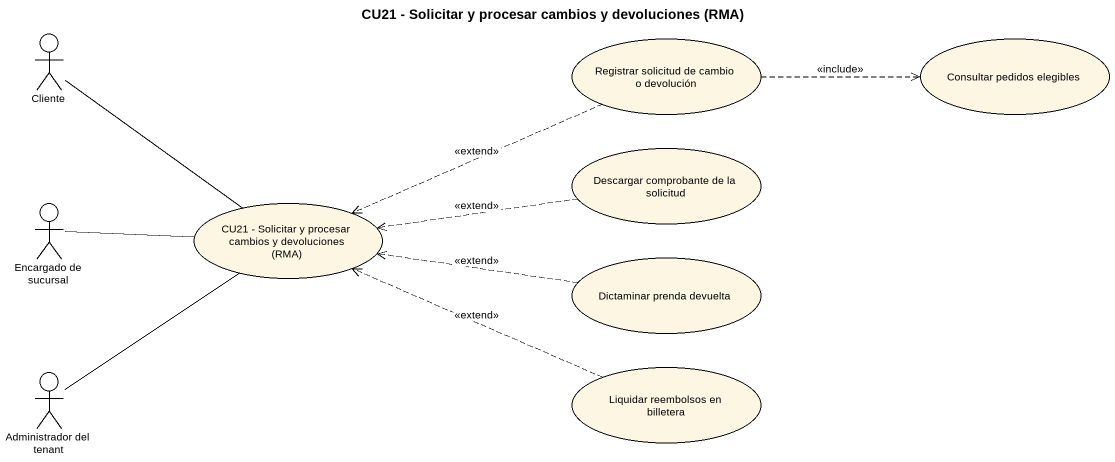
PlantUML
@startuml
title CU21 - Solicitar y procesar cambios y devoluciones (RMA)
actor Cliente
usecase "Registrar solicitud de cambio o devolución" as Registrar_solicitud_de
usecase "Consultar pedidos elegibles" as Consultar_pedidos_elegibles
usecase "Descargar comprobante de la solicitud" as Descargar_comprobante_de_la
actor "Encargado de sucursal" as Encargado_de_sucursal
usecase "CU21 - Solicitar y procesar cambios y devoluciones (RMA)" as CU21_Solicitar_y_procesar
usecase "Dictaminar prenda devuelta" as Dictaminar_prenda_devuelta
actor "Administrador del tenant" as Administrador_del_tenant
usecase "Liquidar reembolsos en billetera" as Liquidar_reembolsos_en
Cliente -- CU21_Solicitar_y_procesar
Registrar_solicitud_de .right.> Consultar_pedidos_elegibles : <<include>>
Registrar_solicitud_de .left.> CU21_Solicitar_y_procesar : <<extend>>
Descargar_comprobante_de_la .left.> CU21_Solicitar_y_procesar : <<extend>>
Encargado_de_sucursal -right- CU21_Solicitar_y_procesar
Dictaminar_prenda_devuelta .left.> CU21_Solicitar_y_procesar : <<extend>>
Administrador_del_tenant -up- CU21_Solicitar_y_procesar
Liquidar_reembolsos_en .left.> CU21_Solicitar_y_procesar : <<extend>>
@enduml
